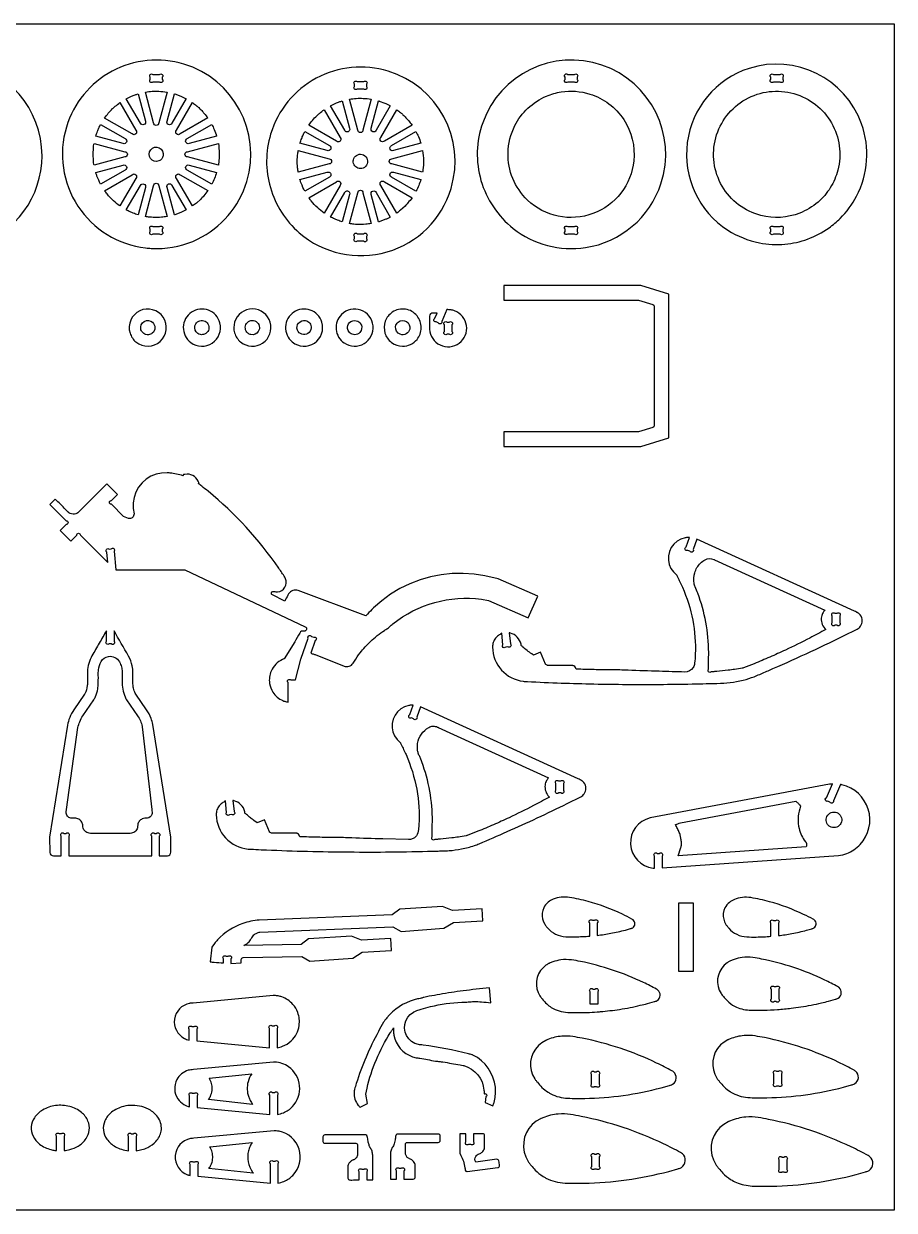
# Model space of a CAD drawing. Extents: x -397 to 474, y -267 to 204.
# Drawn here: x 127.3 to 473.6, y -267.5 to 204.2 of the extents above; entities that cross this region are included whole.
import ezdxf

# ---------------------------------------------------------------- set-up
doc = ezdxf.new("R2010")
doc.units = 0
doc.header["$MEASUREMENT"] = 0
doc.layers.get('0').update_dxf_attribs({"linetype": 'CONTINUOUS'})
doc.layers.add('SECTIONCUTEDGES', color=18, linetype='CONTINUOUS')

msp = doc.modelspace()

# ---------------------------------------------------------------- linework, layer by layer
msp.add_lwpolyline([(473.55, -267.46), (-396.54, -267.46), (-396.54, 204.18), (473.55, 204.18)], close=True)
at = {"layer": 'SECTIONCUTEDGES'}
for points in [[(66.66, 129.82, 0.325322), (108.58, 116.07, 0.325497), (134.54, 151.72, 0.371858), (102.54, 188.79, 0.371962), (61.19, 162.56, 0.115164), (60.1, 145.54, 0.115322)], [(180.28, 114.81, 0.112364), (196.4, 118.51, 0.210055), (216, 141.43, 0.414116), (190.95, 188.15, 0.414311), (144.24, 163.12, 0.221929), (148.79, 131.71, 0.222236), (175.76, 115.06, 0.015157), (177.95, 114.87, 0.014233)], [(321.99, 122.81, 0.206957), (350.74, 115.21, 0.283205), (380.75, 140.58, 0.410681), (357.26, 187.74, 0.410721), (309.83, 164.82, 0.157062), (309.15, 141.87, 0.156826)], [(178.65, 184), (181.31, 184, -1), (182.37, 182.94), (182.37, 182.06, -1), (181.31, 181), (178.65, 181, -1), (177.59, 182.06), (177.59, 182.94, -1)], [(236.85, 121.11, 0.254136), (271.79, 113.46, 0.254134), (297.23, 138.62, 0.414116), (272.18, 185.34, 0.414311), (225.48, 160.3, 0.14489), (225.36, 139.03, 0.144775)], [(343.68, 184), (346.33, 184, -1), (347.4, 182.94), (347.4, 182.06, -1), (346.33, 181), (343.68, 181, -1), (342.61, 182.06), (342.61, 182.94, -1)], [(407.36, 122.12, 0.096009), (419.88, 117.1, 0.068853), (430.07, 116.56, 0.067711), (439.06, 118.57, 0.064759), (447.59, 123.06, 0.042288), (452.04, 126.8, 0.076087), (458.54, 135.6, 0.210202), (460.54, 164.37, 0.404304), (415.79, 186.41, 0.290152), (391.23, 156.95, 0.289788)], [(425.47, 184), (428.13, 184, -1), (429.19, 182.94), (429.19, 182.06, -1), (428.13, 181), (425.47, 181, -1), (424.41, 182.06), (424.41, 182.94, -1)], [(259.88, 181.19), (262.54, 181.19, -1), (263.6, 180.13), (263.6, 179.25, -1), (262.54, 178.19), (259.88, 178.19, -1), (258.82, 179.25), (258.82, 180.13, -1)], [(172.73, 176.3), (175.64, 165.43, -1), (173.7, 164.63), (168.07, 174.37, -0.012176), (170.18, 175.37, -0.019565), (171.53, 175.91, -0.009363), (172.13, 176.11, 0.003121)], [(184.26, 177), (180.98, 164.74, -1), (178.93, 164.74), (175.65, 176.99, -0.057699), (181.03, 177.33, -0.024823)], [(191.85, 174.39), (186.22, 164.63, -1), (184.27, 165.43), (187.19, 176.32, 0.006199), (187.3, 176.29, -0.0186), (187.42, 176.26), (189.74, 175.41, -0.018388), (190.8, 174.91, 0.006129)], [(265.5, 174.18), (262.21, 161.93, -1), (260.17, 161.93), (256.88, 174.18, -0.057699), (262.26, 174.52, -0.024823)], [(327.67, 134.1, -0.211285), (319.91, 152.82, -0.111358), (322.63, 163.69, -0.08886), (327.78, 170.55, -0.085912), (335.21, 175.39, -0.063127), (341.07, 177.08, -0.114379), (352.45, 176.24, -0.173245), (365.92, 166.11, -0.172762), (369.95, 149.7, -0.286521), (353.69, 128.71, -0.286207)], [(443.21, 133.29, -0.083314), (435.93, 128.91, -0.158081), (420.51, 127.96, -0.418063), (402.54, 158.82, -0.417665), (433.65, 176.41, -0.195857), (448.55, 164.77, -0.195502), (451.09, 145.99, -0.076037), (448.1, 138.99, -0.077055)], [(165.52, 172.8), (171.86, 161.81, -1), (170.41, 160.36), (159.43, 166.7, -0.014778), (160.9, 168.58, -0.028539), (162.62, 170.42, -0.018438), (163.69, 171.37, -0.011345)], [(200.49, 166.71), (189.5, 160.36, -1), (188.05, 161.81), (194.4, 172.8, 0.006303), (195.18, 172.23, -0.01891), (195.95, 171.65, -0.017187), (196.87, 170.83, -0.012321), (198.08, 169.63, -0.018926), (199.08, 168.5, -0.012469)], [(246.75, 169.98), (253.09, 159, -1), (251.64, 157.55), (240.66, 163.89, -0.014778), (242.14, 165.77, -0.028539), (243.86, 167.61, -0.018438), (244.92, 168.55, -0.011345)], [(253.96, 173.49), (256.87, 162.62, -1), (254.93, 161.81), (249.31, 171.56, -0.012176), (251.41, 172.56, -0.019565), (252.76, 173.1, -0.009363), (253.36, 173.3, 0.003121)], [(273.09, 171.58), (267.45, 161.81, -1), (265.51, 162.62), (268.42, 173.51, 0.006199), (268.53, 173.48, -0.0186), (268.65, 173.45), (270.97, 172.6, -0.018388), (272.04, 172.1, 0.006129)], [(281.72, 163.89), (270.74, 157.55, -1), (269.29, 159), (275.63, 169.98, 0.006303), (276.41, 169.42, -0.01891), (277.18, 168.83, -0.017187), (278.1, 168.02, -0.012321), (279.32, 166.82, -0.018926), (280.32, 165.69, -0.012469)], [(157.85, 164.15), (167.6, 158.52, -1), (166.79, 156.58), (155.92, 159.49, -0.012918), (156.59, 161.43, -0.018758), (157.14, 162.73, -0.010898), (157.49, 163.44, 0.003632)], [(204, 159.49), (193.12, 156.58, -1), (192.32, 158.52), (202.06, 164.15, -0.026072), (203.03, 162.13, -0.02074)], [(239.08, 161.34), (248.83, 155.71, -1), (248.02, 153.77), (237.16, 156.68, -0.012918), (237.83, 158.61, -0.018758), (238.37, 159.91, -0.010898), (238.72, 160.63, 0.003632)], [(285.23, 156.68), (274.36, 153.77, -1), (273.55, 155.71), (283.3, 161.34, -0.026072), (284.26, 159.32, -0.020703)], [(155.23, 156.57), (167.48, 153.29, -1), (167.48, 151.24), (155.23, 147.96, 0.006429), (155.08, 148.84, -0.01929), (154.96, 149.73), (154.83, 152.27), (154.96, 154.8, -0.018896), (155.08, 155.69, 0.006298)], [(204.69, 147.96), (192.43, 151.24, -1), (192.43, 153.29), (204.68, 156.57, -0.035509), (205.04, 152.62, -0.037792), (204.83, 148.9, -0.007975), (204.76, 148.43, 0.002658)], [(181.05, 149.63, -0.781821), (177.76, 154.08, -0.781093), (182.75, 151.69, -0.122906), (182.16, 150.45, -0.122447)], [(236.46, 153.76), (248.72, 150.48, -1), (248.72, 148.43), (236.46, 145.14, 0.006429), (236.32, 146.03, -0.01929), (236.19, 146.92), (236.06, 149.45), (236.19, 151.99, -0.018896), (236.31, 152.88, 0.006298)], [(262.26, 146.81, -0.385134), (258.67, 148.1, -0.384041), (259.59, 151.82, -0.445044), (263.7, 150.8, -0.443903)], [(285.92, 145.15), (273.66, 148.43, -1), (273.66, 150.48), (285.92, 153.76, -0.035509), (286.27, 149.81, -0.037792), (286.07, 146.09, -0.007975), (286, 145.62, 0.002658)], [(155.9, 145.03), (166.79, 147.95, -1), (167.6, 146.01), (157.85, 140.38, -0.020623), (156.41, 143.57, -0.019978), (155.96, 144.81, -0.019766), (155.93, 144.92, 0.006588)], [(202.07, 140.38), (192.32, 146.01, -1), (193.12, 147.95), (203.99, 145.04, -0.023422), (203.15, 142.7, -0.022807)], [(159.43, 137.82), (170.41, 144.17, -1), (171.86, 142.72), (165.52, 131.74, -0.024397), (162.97, 133.81, -0.042082), (160.4, 136.53, -0.010889), (159.91, 137.17, 0.00363)], [(194.4, 131.73), (188.05, 142.72, -1), (189.5, 144.17), (200.49, 137.83, -0.014529), (198.86, 135.75, -0.022653), (197.72, 134.5), (195.95, 132.89, -0.018394), (195.18, 132.3, 0.006131)], [(237.14, 142.22), (248.02, 145.14, -1), (248.83, 143.19), (239.08, 137.57, -0.020623), (237.64, 140.75, -0.019978), (237.19, 141.99, -0.019766), (237.16, 142.11, 0.006588)], [(240.66, 135.01), (251.65, 141.36, -1), (253.09, 139.91), (246.75, 128.92, -0.024397), (244.2, 130.99, -0.042082), (241.63, 133.72, -0.010889), (241.14, 134.36, 0.00363)], [(275.63, 128.92), (269.29, 139.91, -1), (270.74, 141.36), (281.72, 135.01, -0.014529), (280.09, 132.94, -0.022653), (278.96, 131.69), (277.18, 130.07, -0.018394), (276.41, 129.49, 0.006131)], [(283.3, 137.57), (273.55, 143.19, -1), (274.36, 145.14), (285.23, 142.23, -0.023422), (284.38, 139.88, -0.022807)], [(168.07, 130.16), (173.7, 139.9, -1), (175.64, 139.1), (172.73, 128.23, -0.012234), (170.86, 128.88, -0.017991), (169.61, 129.4, -0.010478), (168.84, 129.77, 0.003492)], [(175.65, 127.54), (178.93, 139.79, -1), (180.98, 139.79), (184.27, 127.54, -0.013089), (182.07, 127.27, -0.036535), (178.71, 127.19, -0.015577), (177.35, 127.3, -0.012352)], [(187.19, 128.21), (184.27, 139.1, -1), (186.22, 139.9), (191.85, 130.14, 0.006248), (190.8, 129.62, -0.018746), (189.74, 129.12), (187.42, 128.27, -0.018599), (187.3, 128.24, 0.006199)], [(249.3, 127.34), (254.93, 137.09, -1), (256.88, 136.29), (253.96, 125.42, -0.012234), (252.09, 126.07, -0.017991), (250.84, 126.59, -0.010478), (250.07, 126.96, 0.003492)], [(256.88, 124.72), (260.17, 136.98, -1), (262.21, 136.98), (265.5, 124.73, -0.013089), (263.3, 124.46, -0.036535), (259.94, 124.38, -0.015577), (258.58, 124.49, -0.012352)], [(268.42, 125.4), (265.51, 136.29, -1), (267.45, 137.09), (273.09, 127.33, 0.006248), (272.04, 126.81, -0.018746), (270.97, 126.31), (268.65, 125.46, -0.018599), (268.54, 125.43, 0.006199)], [(182.37, 122.47), (182.37, 121.59, -1), (181.31, 120.53), (178.65, 120.53, -1), (177.59, 121.59), (177.59, 122.47, -1), (178.65, 123.53), (181.31, 123.53, -1)], [(343.68, 123.53), (346.33, 123.53, -1), (347.4, 122.47), (347.4, 121.59, -1), (346.33, 120.53), (343.68, 120.53, -1), (342.61, 121.59), (342.61, 122.47, -1)], [(425.47, 123.53), (428.13, 123.53, -1), (429.19, 122.47), (429.19, 121.59, -1), (428.13, 120.53), (425.47, 120.53, -1), (424.41, 121.59), (424.41, 122.47, -1)], [(259.88, 120.72), (262.54, 120.72, -1), (263.6, 119.66), (263.6, 118.78, -1), (262.54, 117.72), (259.88, 117.72, -1), (258.82, 118.78), (258.82, 119.66, -1)], [(318.24, 36.15), (372.7, 36.15), (383.84, 39.52), (383.84, 96.73), (372.7, 100.11), (318.24, 100.11), (318.24, 94.3), (371.84, 94.3), (377.49, 92.6, -0.331314), (378.02, 91.88), (378.02, 44.37, -0.331314), (377.49, 43.65), (371.84, 41.96), (318.24, 41.96)], [(171.9, 77.69, 0.865068), (182.73, 87.51, 0.86425), (169.55, 81.2, 0.072818), (170.47, 79.28, 0.072347)], [(193.71, 77.47, 0.318391), (202.24, 77.26, 0.317954), (205.28, 85.24, 0.517503), (194.02, 89.53, 0.517001)], [(213.52, 77.69, 0.74091), (225.3, 85.51, 0.740811), (211.16, 85.59, 0.14889), (211.14, 81.28, 0.148825)], [(234.09, 77.69, 0.331799), (242.9, 77.26, 0.331521), (245.84, 85.59, 0.502041), (234.67, 89.52, 0.501728)], [(254.75, 77.27, 0.63423), (266.23, 84.1, 0.633992), (253.65, 88.61, 0.223996), (251.53, 82.68, 0.223818)], [(273.59, 77.47, 0.166963), (277.97, 76.01, 0.218695), (283.71, 78.69, 0.177291), (285.39, 83.3, 0.171132), (283.71, 88.09, 0.189397), (279.15, 90.69, 0.183559), (273.88, 89.51, 0.164151), (271.07, 85.92, 0.158029), (270.96, 81.2, 0.081931), (271.92, 79.21, 0.075339)], [(295.58, 90.52), (293.55, 85.88, -1), (292.16, 85.33), (291.35, 85.68, -1), (290.8, 87.08), (291.67, 89.07), (289.5, 89.07, 0.146455), (289.1, 88.86, 0.196282), (288.7, 87.96), (288.71, 82.77, 0.597776), (300.47, 77.21, 0.597766), (298.63, 90.09, 0.052723), (297.25, 90.43, 0.044487)], [(175.75, 80.68, -0.127868), (174.46, 81.53, -0.137935), (173.82, 82.81, -0.320239), (175.22, 85.85, -0.324958), (178.51, 85.49, -0.217691), (179.44, 83.31, -0.220677), (178.4, 81.2, -0.140127), (176.9, 80.56, -0.112138)], [(197.41, 80.64, -0.15519), (195.89, 81.68, -0.312546), (195.7, 84.86, -0.392669), (199.39, 85.91, -0.389755), (200.74, 82.29, -0.204093), (199.23, 80.79, -0.136251), (197.55, 80.61, -0.015884), (197.48, 80.62, -0.015468)], [(216.41, 81.2, -0.389326), (215.92, 85.04, -0.393682), (219.68, 85.82, -0.425563), (220.57, 81.85, -0.30245), (217.64, 80.61, -0.064927), (216.99, 80.82, -0.063676)], [(236.12, 82.41, -0.275396), (236.61, 85.21, -0.267762), (239.36, 86.17, -0.183622), (241.01, 85.16, -0.175376), (241.62, 83.24, -0.249087), (240.31, 81, -0.472136)], [(257.9, 80.72, -0.160814), (256.52, 81.81, -0.156528), (256.04, 83.54, -0.261047), (257.44, 85.84, -0.251161), (260.22, 85.89, -0.13635), (261.27, 84.93, -0.240204), (261.49, 82.29, -0.195756), (260.03, 80.79, -0.192418)], [(277.03, 80.72, -0.355945), (275.19, 83.81, -0.188687), (276.2, 85.58, -0.315158), (279.48, 85.8, -0.316961), (280.79, 82.81, -0.219082), (279.4, 80.91, -0.217765)], [(295.65, 85.55), (296.53, 85.55, -1), (297.59, 84.48), (297.59, 81.83, -1), (296.53, 80.76), (295.65, 80.76, -1), (294.59, 81.83), (294.59, 84.48, -1)], [(137.7, 13.1), (144.16, 6.63, -1), (144.15, 5.13), (141.74, 2.73), (145.94, -1.48), (148.34, 0.92, -1), (149.84, 0.92), (160.72, -9.98), (160.3, -5.81, -1), (161.25, -4.64), (162.02, -4.57, -1), (163.18, -5.51), (163.94, -12.9), (191.36, -12.9), (239.21, -35.5, -0.168887), (239.68, -35.99, -0.362921), (239.37, -37.09, -0.089504), (239.09, -37.21, -0.079719), (238.75, -37.24, 0.015746), (238.31, -37.22, 0.104795), (237.81, -37.32, 0.167951), (237.06, -38.01, -0.009744), (235.04, -41.53), (230.9, -48.22, -0.104608), (230.77, -48.29, 0.035992), (230.22, -48.49, 0.188726), (225.68, -53.15, 0.136053), (225.05, -58.04, 0.111308), (226.38, -61.53, 0.142971), (230.36, -64.9, 0.032757), (231.07, -65.16, 0.017693), (232.41, -65.5), (232.41, -57.72, -1), (233.47, -56.66), (235.41, -56.66), (237.44, -48.42), (240.41, -40.03, -1), (241.77, -39.38), (242.6, -39.67, -1), (243.24, -41.03), (241.46, -46.04, -0.0051), (242.67, -46.42, -0.011435), (243.2, -46.61), (254.67, -51.13, 0.161502), (256.71, -51.19, 0.169689), (258.29, -50.05, 0.018768), (258.84, -49.21, -0.030198), (261.09, -45.88, -0.042786), (265.21, -41.37, -0.036783), (270.78, -36.96, -0.013895), (271.36, -36.59, 0.025116), (271.94, -36.2, 0.025774), (272.72, -35.55, -0.018155), (274.15, -34.33, -0.204103), (309.35, -24.6), (312.19, -25.07), (327.97, -31.97), (331.72, -23.39), (315.94, -16.49), (310.68, -15.26), (306.38, -14.59), (302.04, -14.3), (297.68, -14.39), (293.36, -14.85), (289.08, -15.69), (284.9, -16.89), (280.84, -18.46), (276.93, -20.37), (273.19, -22.61), (269.67, -25.17), (266.38, -28.02, 0.013028), (265.77, -28.63, -0.002171), (263.35, -31.15), (236.41, -21.17, 0.161142), (234.25, -21.17, 0.167596), (232.6, -22.43, 0.03262), (232.28, -22.99, -0.002417), (231.11, -25.34), (225.98, -22.76, -0.162704), (225.78, -22.43, -0.252017), (225.99, -21.68, -0.283369), (226.77, -21.47, 0.098494), (228.26, -21.63, 0.501374), (231.44, -16.44, 0.048434), (231.13, -15.84, 0.007698), (228.75, -12.29, 0.069513), (200.6, 18.33, 0.005338), (198.06, 20.36, 0.010401), (196.73, 21.37, -0.035073), (196.85, 21.6, 0.136057), (196.89, 21.73, 0.100505), (196.88, 21.82, 0.016455), (196.67, 22.32, 0.341491), (191.4, 25.05, 0.016455), (190.86, 24.94, 0.112005), (190.78, 24.9, 0.134653), (190.73, 24.82, -0.022312), (190.59, 24.49, 0.028235), (188.04, 25.18, 0.028606), (185.47, 25.57, 0.006314), (184.66, 25.64, 0.013802), (184.29, 25.66), (182.08, 25.57), (179.92, 25.1), (177.87, 24.28), (175.98, 23.12), (174.32, 21.66), (172.94, 19.94), (171.86, 18.01), (171.13, 15.92), (170.76, 13.74), (170.76, 11.53), (171.14, 9.35, -0.120312), (170.97, 8.52, -0.115005), (170.42, 7.82, -0.125142), (169.7, 7.5, -0.119875), (168.88, 7.56), (166.97, 8.3), (162.12, 13.18, -1), (162.13, 14.68), (164.55, 17.1), (160.35, 21.3), (149.1, 10.07, -0.145804), (147.49, 9.27, -0.210214), (145.25, 9.82, -0.016381), (145.15, 9.9, -0.008191), (144.96, 10.07, -0.009829), (143.92, 11.09, 0.001638), (139.82, 15.22)], [(395.01, -0.7), (393.56, -4.81, -1), (392.2, -5.45), (391.37, -5.16, -1), (390.73, -3.8), (392.07, -0.02, -0.009124), (390.95, -0.1, 0.035207), (390.35, -0.18), (388.7, -0.69), (387.2, -1.53), (385.9, -2.66), (384.86, -4.04), (384.13, -5.61), (383.74, -7.29), (383.7, -9.01), (384.03, -10.71), (384.7, -12.3), (385.68, -13.71), (386.94, -14.9, -0.066761), (387.08, -15.17, 0.023228), (387.3, -15.69, 0.00512), (388.3, -17.7, -0.014428), (389.26, -19.72, -0.05613), (393.37, -32.92, -0.057387), (394.38, -46.41, -0.014084), (394.14, -50.03, -0.122169), (393.52, -51.78, -0.258679), (390.23, -53.51, -0.000991), (380.07, -53.24, -0.003047), (367.67, -52.82, 0.006155), (361, -52.63, 0.003714), (357.58, -52.61, -0.004918), (354.17, -52.57, -0.002398), (350.6, -52.48, 0.000799), (347.04, -52.38, 0.028598), (346.75, -51.71, 0.161536), (346.13, -51.11, 0.057098), (345.84, -51, 0.047308), (345.47, -50.96), (335.91, -50.95, -0.081624), (335.44, -50.81, -0.074835), (335, -50.52, -0.020482), (334.91, -50.44, -0.045194), (334.88, -50.39), (332.88, -45.58), (330.01, -46.77), (329.37, -46.34, -0.015251), (327.51, -44.97, -0.015251), (325.73, -43.48, 0.009145), (325.26, -43.08, -0.096768), (325.16, -42.96, -0.120073), (325.12, -42.79, 0.047499), (325.08, -42.45, 0.141524), (323.59, -39.64, 0.141524), (320.83, -38.05, 0.016567), (320.61, -38, -0.005522), (320.39, -37.96), (320.83, -42.35, -1), (319.88, -43.52), (319.01, -43.6, -1), (317.85, -42.66), (317.39, -38.11, 0.004185), (316.07, -39.01, 0.073254), (314.96, -40.05, 0.086359), (314.04, -41.73, 0.085895), (313.74, -43.63, 0.181323), (317.31, -52.73, 0.182665), (325.94, -57.19, 0.017132), (327.6, -57.32, 0.002988), (341.1, -57.88, 0.006952), (367.11, -58.43, 0.006952), (393.12, -58.26, 0.001959), (404.41, -57.98, 0.061284), (414.64, -56.43, 0.032703), (418.87, -54.94, 0.000916), (423.41, -52.99, 0.00617), (438.45, -46.27, 0.006143), (453.39, -39.15), (458.83, -36.45, 0.107121), (460.14, -35.28, 0.158648), (460.83, -33.17, 0.179758), (459.95, -30.82, 0.084569), (458.83, -29.89, 0.011402), (458.47, -29.7, 0.006019), (457.77, -29.35)], [(401.01, -53.47), (400.74, -53.47, -1), (399.68, -52.41), (399.68, -51.79, -0.005457), (399.68, -48.73, -0.005557), (399.71, -47.27, 0.010785), (399.74, -45.8, 0.044291), (398.58, -33.68, 0.045327), (395.36, -22.21, 0.011839), (394.33, -19.7, -0.056794), (393.9, -18.3, -0.12358), (394.16, -14.03, -0.12042), (396.44, -10.28, -0.074062), (398.34, -8.88, -0.231079), (401.76, -8.76, -0.017826), (401.91, -8.83, 0.011527), (402.05, -8.9), (445.91, -28.91, 0.033575), (445.24, -29.85, 0.089461), (444.59, -31.53, 0.115413), (444.69, -34.01, 0.115536), (445.88, -36.18, 0.020408), (446.09, -36.39, -0.006802), (446.3, -36.6, -0.003887), (439.93, -40, -0.01123), (430.22, -44.8, -0.006478), (424.05, -47.58, -0.006479), (417.81, -50.21), (413.62, -51.87, -0.027258), (413.11, -51.98, -0.004531), (410.06, -52.47, -0.00906), (407.42, -52.82, -0.005336), (402.91, -53.28, -0.019134), (402.44, -53.31, -0.021054)], [(448.88, -33.89), (448.88, -31.23, -1), (449.94, -30.17), (450.82, -30.17, -1), (451.88, -31.23), (451.88, -33.89, -1), (450.82, -34.95), (449.94, -34.95, -1)], [(142.18, -126.62), (142.18, -118.72, -1), (143.24, -117.66), (144.12, -117.66, -1), (145.18, -118.72), (145.18, -126.62), (178.18, -126.62), (178.18, -118.72, -1), (179.24, -117.66), (180.12, -117.66, -1), (181.18, -118.72), (181.18, -126.62), (184.43, -126.62, 0.185813), (185.35, -126.15, 0.172664), (185.78, -125.13), (185.78, -119.12), (178.62, -74.38, 0.048631), (177.93, -71.98, 0.053476), (176.09, -68.48), (171.84, -62.28, -0.042369), (171.44, -61.49, -0.05136), (170.86, -59.48, -0.022282), (170.75, -58.71, -0.018567), (170.71, -57.79, -0.006146), (170.7, -53.7, 0.052443), (170.45, -51.1, 0.080341), (168.96, -47.15, 0.0006), (163.18, -37.1), (163.18, -41.27, -1), (162.12, -42.34), (161.24, -42.34, -1), (160.18, -41.27), (160.18, -37.09, -0.001265), (157.29, -42.06, 0.003794), (154.42, -47.05, 0.058244), (153.11, -50.17, 0.063092), (152.63, -53.26, 0.016618), (152.64, -56.94, -0.039019), (152.56, -58.92, -0.08946), (151.57, -62.14, -0.007435), (151.53, -62.22, -0.011972), (151.5, -62.28), (147.24, -68.48, 0.048899), (145.56, -71.59, 0.053441), (144.63, -74.7), (137.58, -119.14), (137.59, -125.28, 0.185957), (138.06, -126.2, 0.172664), (139.08, -126.62, 0.016956), (140.16, -126.64, -0.004396)], [(144.62, -110.76, -0.187835), (144.14, -109.21, -0.028282), (144.21, -108.67, 0.010555), (144.3, -108.12), (148.85, -75.56, -0.055767), (149.52, -73.28, -0.048899), (150.81, -70.89), (155.16, -64.54, 0.039283), (155.82, -63.26, 0.054551), (156.71, -60.24, 0.021912), (156.86, -59.14, 0.018988), (156.93, -57.85, 0.00723), (156.93, -53.72, -0.03342), (156.99, -52.69, -0.101204), (158.12, -49.3, -0.223836), (160.98, -47.31, -0.159962), (163.5, -47.69, -0.155534), (165.36, -49.52, -0.055982), (166.11, -51.44, -0.058348), (166.4, -53.39, -0.012826), (166.41, -55.62, 0.009225), (166.4, -57.85, 0.056267), (166.82, -61.14, 0.058965), (167.93, -64.11, 0.007426), (168.07, -64.38, 0.011972), (168.17, -64.54), (172.51, -70.88, -0.04427), (173.67, -72.98, -0.04711), (174.38, -75.11, -0.004249), (174.4, -75.2, -0.011983), (174.41, -75.24), (178.18, -108.12, -0.002653), (178.32, -109.21, -0.124044), (178.19, -110.19, -0.265958), (176.46, -111.58, -0.032026), (175.42, -111.67, 0.095423), (174.4, -111.9, 0.129798), (173.2, -112.85, 0.129739), (172.62, -114.26, 0.026744), (172.58, -114.85, -0.059933), (172.49, -115.42, -0.165101), (171.45, -116.98, -0.156708), (169.6, -117.64), (153.76, -117.64, -0.145829), (152.02, -117.06, -0.209993), (150.79, -115.04, -0.017729), (150.72, -114.28, 0.079747), (150.55, -113.54, 0.142824), (149.52, -112.22, 0.142126), (147.94, -111.65, 0.022063), (146.98, -111.64, -0.046173), (146.02, -111.58, -0.187835)], [(285.1, -67.33), (283.65, -71.43, -1), (282.29, -72.08), (281.47, -71.79, -1), (280.82, -70.43), (282.16, -66.65, -0.009124), (281.04, -66.73, 0.035207), (280.44, -66.81), (278.79, -67.32), (277.29, -68.16), (275.99, -69.29), (274.95, -70.67), (274.22, -72.24), (273.83, -73.92), (273.8, -75.64), (274.12, -77.34), (274.79, -78.93), (275.77, -80.34), (277.03, -81.53, -0.066761), (277.17, -81.8, 0.023228), (277.4, -82.32, 0.00512), (278.39, -84.33, -0.014428), (279.35, -86.35, -0.058639), (283.57, -100.14, -0.059897), (284.42, -114.23, -0.014451), (284.19, -116.82, -0.181237), (282.99, -119.14, -0.094922), (281.82, -119.85, -0.087412), (280.36, -120.12), (270.16, -119.87, -0.003047), (257.77, -119.45, 0.006155), (251.09, -119.26, 0.003714), (247.67, -119.24, -0.004918), (244.26, -119.2, -0.002398), (240.7, -119.11, 0.000799), (237.14, -119.01, 0.028598), (236.84, -118.34, 0.161536), (236.22, -117.74, 0.057098), (235.93, -117.63, 0.047308), (235.57, -117.58), (226.01, -117.58, -0.088454), (225.55, -117.46, -0.074835), (225.09, -117.15, -0.020482), (225.01, -117.07, -0.045194), (224.97, -117.02), (222.98, -112.21), (220.1, -113.4), (218.83, -112.53, -0.015251), (217.44, -111.48, -0.012477), (215.82, -110.11, 0.009145), (215.36, -109.71, -0.096768), (215.26, -109.59, -0.120073), (215.21, -109.42, 0.047499), (215.17, -109.08, 0.141524), (213.68, -106.26, 0.141524), (210.92, -104.68, 0.016567), (210.7, -104.63, -0.005522), (210.48, -104.59), (210.92, -108.98, -1), (209.98, -110.15), (209.1, -110.23, -1), (207.94, -109.29), (207.48, -104.74, 0.004185), (206.17, -105.64, 0.073254), (205.05, -106.68, 0.086359), (204.13, -108.36, 0.085895), (203.83, -110.26, 0.185891), (207.54, -119.48, 0.184789), (216.52, -123.87, 0.011293), (217.56, -123.94, -0.000025), (221.74, -124.13, 0.008699), (254.52, -125.02, 0.008533), (287.94, -124.78, 0.002513), (290.31, -124.71, -0.003747), (292.67, -124.65, 0.001648), (295.13, -124.59, 0.012595), (296.43, -124.52, 0.03009), (301.42, -123.84, 0.028719), (306.53, -122.51, 0.022705), (308.43, -121.8, 0.003791), (319.55, -116.97, 0.004936), (331.54, -111.51, 0.004909), (343.48, -105.78), (348.92, -103.08, 0.107121), (350.23, -101.91, 0.158648), (350.92, -99.8, 0.179758), (350.05, -97.45, 0.084569), (348.92, -96.52, 0.011402), (348.56, -96.33, 0.006019), (347.86, -95.97)], [(291.1, -120.1), (290.83, -120.1, -1), (289.77, -119.04), (289.77, -118.42, -0.005457), (289.77, -115.36, -0.002886), (289.81, -113.35, 0.011204), (289.82, -111.34, 0.045332), (288.5, -99.36, 0.045335), (285.05, -87.82, 0.013972), (284.48, -86.5, -0.030249), (284.2, -85.78, -0.04675), (283.91, -84.53, -0.071998), (283.95, -81.89, -0.113056), (285.43, -78.21, -0.112492), (288.38, -75.53, -0.11859), (290.08, -75.05, -0.115868), (291.85, -75.39, -0.017826), (292, -75.46, 0.011527), (292.14, -75.53), (336, -95.54, 0.03732), (335.27, -96.59, 0.102803), (334.64, -98.45, 0.112003), (334.89, -100.92, 0.112091), (336.18, -103.03, 0.01533), (336.28, -103.13, -0.00511), (336.39, -103.23, -0.003887), (330.02, -106.63, -0.01123), (320.31, -111.43, -0.006478), (314.15, -114.21, -0.006479), (307.91, -116.84), (303.71, -118.5, -0.027258), (303.21, -118.61, -0.004531), (300.16, -119.1, -0.00906), (297.51, -119.45, -0.005336), (293, -119.91, -0.019134), (292.53, -119.94, -0.021054)], [(338.97, -100.52), (338.97, -97.86, -1), (340.03, -96.8), (340.91, -96.8, -1), (341.97, -97.86), (341.97, -100.52, -1), (340.91, -101.58), (340.03, -101.58, -1)], [(378.17, -131.52), (378.17, -126.67, -1), (379.23, -125.61), (380.11, -125.61, -1), (381.17, -126.67), (381.17, -131.35), (451.37, -126.46, 0.064499), (454.64, -125.66, 0.11269), (459.97, -122.06, 0.26871), (463.21, -108.09, 0.268886), (452.71, -98.34, 0.009244), (452.43, -98.28, -0.003081), (452.15, -98.23), (449.33, -104.68, -1), (447.93, -105.23), (447.12, -104.88, -1), (446.58, -103.48), (448.98, -98, 0.007419), (448.13, -98.06, 0.015637), (447.72, -98.11), (376.48, -111.5, 0.364198), (368.64, -121.97, 0.365133), (377.59, -131.47, 0.008463), (377.88, -131.5, -0.002821)], [(387.56, -126.63), (388.71, -123.3, 0.033242), (388.81, -122.77, 0.018338), (388.88, -121.82, 0.037378), (388.86, -121.03, 0.017912), (388.62, -119.41, 0.022888), (388.34, -118.15, 0.034926), (388.05, -117.35, 0.01324), (387.29, -115.72, -0.004413), (386.51, -114.11, 0.006445), (387.49, -113.8, -0.019338), (388.48, -113.52), (434.36, -104.89), (434.9, -105.33, -0.018379), (435.41, -105.82, -0.018378), (435.88, -106.33), (436.31, -106.88), (435.93, -107.93, 0.139305), (435.68, -115.72, 0.102133), (438.2, -120.96, 0.033661), (438.49, -121.3, -0.097619), (438.62, -121.5, -0.082482), (438.67, -121.68, -0.025939), (438.67, -122.28, -0.02594), (438.65, -122.54, -0.012951), (438.56, -123.06)], [(447.43, -114.54, -0.908595), (451.2, -109.65, -0.9083), (448.43, -115.17, -0.048053), (447.9, -114.9, -0.047891)], [(352.41, -158.48), (352.41, -153.26, -1), (353.47, -152.2), (354.35, -152.2, -1), (355.41, -153.26), (355.41, -158.18, 0.01908), (360.78, -157.37, 0.017443), (366.58, -156.06), (368.68, -155.48, -0.038389), (369.09, -155.34, 0.080703), (369.49, -155.17, 0.501374), (369.7, -152.03, 0.054447), (369.2, -151.69, 0.011126), (365.43, -149.79, 0.045142), (351.82, -144.72, 0.025718), (344.41, -143.11, 0.068137), (341.05, -143.02, 0.069566), (337.86, -143.83, 0.072806), (335.89, -144.99, 0.110709), (334.11, -147.22), (333.7, -148.29), (333.48, -149.41), (333.45, -150.55), (333.61, -151.68), (333.97, -152.76), (334.5, -153.77, 0.021357), (334.82, -154.23, 0.014133), (335.66, -155.26, 0.103358), (338.84, -157.7, 0.100305), (342.84, -158.71, 0.015529), (346.58, -158.77, 0.017374)], [(424.49, -158.56), (424.49, -153.35, -1), (425.55, -152.29), (426.43, -152.29, -1), (427.49, -153.35), (427.49, -158.27, 0.01908), (432.86, -157.46, 0.017443), (438.65, -156.15), (440.75, -155.57, -0.038389), (441.16, -155.43, 0.080703), (441.56, -155.25, 0.501374), (441.77, -152.12, 0.054447), (441.27, -151.78, 0.011126), (437.5, -149.87, 0.045142), (423.89, -144.81, 0.025718), (416.48, -143.2, 0.068137), (413.13, -143.11, 0.069566), (409.94, -143.91, 0.072806), (407.96, -145.08, 0.110709), (406.19, -147.31), (405.78, -148.37), (405.55, -149.49), (405.52, -150.63), (405.69, -151.76), (406.04, -152.85), (406.57, -153.86, 0.021357), (406.89, -154.32, 0.014133), (407.73, -155.35, 0.103358), (410.92, -157.78, 0.100305), (414.92, -158.79, 0.015529), (418.66, -158.85, 0.017374)], [(201.49, -168.73, 0.003806), (203.06, -168.87, 0.001632), (206.7, -169.16), (206.7, -167.56, -1), (207.76, -166.5), (208.64, -166.5, -1), (209.7, -167.56), (209.7, -169.36), (213.82, -169.11), (213.82, -167.79, -0.408796), (214.56, -167.04), (237.87, -166.61), (241.1, -168.48), (258.13, -167.2), (261.91, -164.91), (273.57, -164.22), (273.28, -159.42), (261.57, -160.12), (257.61, -158.52), (240.57, -159.59), (237.57, -161.81), (214.79, -162.18, 0.083049), (216.51, -161.09, 0.08201), (217.8, -159.48, -0.01187), (218.22, -158.78, -0.066267), (218.83, -158.04, -0.078483), (219.97, -157.28, -0.083534), (221.22, -156.94), (274.15, -154.77), (277.38, -156.63), (294.41, -155.36), (298.19, -153.07), (309.85, -152.38), (309.56, -147.58), (297.85, -148.28), (293.89, -146.68), (276.85, -147.75), (273.85, -149.97), (220.92, -152.14, 0.064783), (214.42, -153.45, 0.125373), (204.38, -159.99, 0.01919), (203.16, -161.42), (202.06, -162.94)], [(337.13, -186.81, 0.065635), (340.21, -188.22, 0.062601), (343.7, -188.83, 0.012318), (347.35, -188.91, 0.017265), (355.32, -188.62, 0.006228), (356.7, -188.5, 0.002281), (360.46, -188.12, 0.012938), (364.3, -187.62, 0.018394), (372.53, -186, 0.00664), (375.35, -185.3), (378.15, -184.53, -0.044724), (378.54, -184.4, 0.087071), (379.23, -184.11, 0.501374), (379.51, -179.93, 0.052991), (378.96, -179.55, 0.012578), (373.81, -176.93, 0.062543), (348.69, -168.57, 0.01309), (345.21, -167.97, 0.069731), (340.96, -167.95, 0.049289), (337.75, -168.71, 0.034019), (336.32, -169.31, 0.017944), (335.35, -169.84, 0.01715), (335, -170.07), (333.83, -171.05), (332.84, -172.2), (332.06, -173.51), (331.52, -174.93), (331.22, -176.43), (331.18, -177.95), (331.4, -179.46), (331.87, -180.9), (332.58, -182.25, 0.030734), (333.03, -182.87, -0.007019), (333.5, -183.46, 0.03989), (335.32, -185.43, 0.046849)], [(410.06, -186.34, 0.113994), (415.88, -187.87, 0.012132), (421.58, -187.91, 0.014603), (427.11, -187.65, 0.007186), (432.53, -187.15, 0.012938), (436.37, -186.65, 0.018394), (444.6, -185.03, 0.00664), (447.42, -184.33), (450.22, -183.56, -0.044724), (450.6, -183.43, 0.087071), (451.29, -183.14, 0.501374), (451.57, -178.96, 0.052991), (451.02, -178.58, 0.012578), (445.88, -175.96, 0.062543), (420.75, -167.6, 0.01309), (417.28, -167, 0.069731), (413.02, -166.98, 0.049289), (409.81, -167.74, 0.034019), (408.39, -168.34, 0.017944), (407.42, -168.87, 0.01715), (407.07, -169.1), (405.9, -170.07), (404.91, -171.23), (404.13, -172.54), (403.58, -173.96), (403.28, -175.45), (403.24, -176.98), (403.46, -178.48), (403.93, -179.93), (404.64, -181.28, 0.030734), (405.09, -181.9, -0.007019), (405.57, -182.49, 0.03239), (407.05, -184.14, 0.073161)], [(261.05, -226.47), (263.96, -225.08), (263.33, -221.29), (263.84, -218.95, -0.083655), (273.07, -196.95, -0.00626), (273.72, -195.95, 0.002087), (274.38, -194.95, 0.006638), (274.37, -196.33, 0.043175), (274.52, -197.89), (274.88, -199.32), (275.43, -200.7), (276.16, -201.98), (277.05, -203.16), (278.08, -204.21), (279.25, -205.12), (280.53, -205.86), (281.89, -206.43), (283.32, -206.81, 0.028044), (284.05, -206.91, -0.017732), (284.78, -207, -0.012811), (287.94, -207.57, 0.01328), (291.1, -208.14, 0.012993), (292.55, -208.32, -0.01195), (294, -208.5, -0.010726), (297.43, -209.09, 0.00932), (300.85, -209.68, -0.00474), (302.05, -209.88, -0.025801), (302.27, -209.93, -0.314046), (310.35, -219.78, -0.022826), (310.37, -220.46, 0.007607), (310.37, -221.14), (310.49, -221.18, -1), (311.13, -222.3), (310.83, -224.68), (313.92, -225.95, -0.00783), (314.16, -225.28, 0.023494), (314.38, -224.61), (314.8, -222.62), (314.96, -220.6), (314.87, -218.57), (314.52, -216.57), (313.93, -214.62), (313.1, -212.77), (312.05, -211.03), (310.78, -209.44), (309.33, -208.02), (307.71, -206.79), (305.95, -205.78, 0.037256), (305.61, -205.66, -0.003315), (304.18, -205.29, 0.034716), (286.17, -201.83, 0.01139), (284.98, -201.71, -0.034028), (284.34, -201.62), (282.88, -201.16), (281.55, -200.38), (280.42, -199.33), (279.55, -198.06), (278.98, -196.63), (278.74, -195.11), (278.84, -193.58), (279.27, -192.1), (280.01, -190.75), (281.03, -189.6), (282.28, -188.7, -0.025958), (282.61, -188.54, -0.012621), (283.69, -188.1, -0.017599), (285.33, -187.54, -0.012694), (289.06, -186.53, -0.049711), (301.52, -184.77, -0.008291), (302.22, -184.76, 0.013835), (302.91, -184.73, 0.008166), (304.1, -184.64, -0.020152), (306.31, -184.52, -0.024348), (309.4, -184.62, -0.020289), (313.08, -185.07), (312.5, -179.1, 0.009618), (302.03, -180.25, 0.010773), (292.74, -181.66, 0.002048), (288.48, -182.41, 0.021874), (286.46, -182.87, 0.013096), (285.93, -183.03, -0.020745), (285.4, -183.18, -0.016173), (284.4, -183.39, 0.028503), (282.55, -183.82, 0.148721), (271.7, -190.95, 0.008202), (271.09, -191.71, 0.016416), (270.81, -192.1, 0.017481), (270.4, -192.75, 0.006923), (268.33, -196.44, 0.047966), (259.54, -217.1, 0.008193), (258.87, -219.31, 0.054151), (258.66, -220.59, 0.093895), (259.02, -223.33, 0.093895), (260.36, -225.76, 0.028093), (260.7, -226.12, -0.009362)], [(425.72, -178.56), (426.6, -178.56, -1), (427.66, -179.63), (427.66, -183.48, -1), (426.6, -184.54), (425.72, -184.54, -1), (424.66, -183.48), (424.66, -179.63, -1)], [(193.13, -199.87), (193.13, -195.54, -1), (194.19, -194.48), (195.07, -194.48, -1), (196.13, -195.54), (196.13, -200.14), (225.02, -202.9), (225.02, -195.21, -1), (226.08, -194.15), (226.96, -194.15, -1), (228.02, -195.21), (228.02, -202.9, 0.047423), (230.26, -202.29, 0.099809), (233.67, -200.15, 0.170073), (236.82, -194.04, 0.122256), (236.27, -188.86, 0.096881), (234.33, -185.63, 0.123217), (229.91, -182.67, 0.038722), (228.53, -182.29, 0.035655), (226.99, -182.11, 0.006019), (226.63, -182.1, 0.014702), (226.48, -182.1), (194.63, -185.09, 0.005876), (193.51, -185.18, 0.023567), (193.23, -185.22, 0.319045), (187.24, -191.46, 0.318903), (191.16, -199.17, 0.035261), (192.03, -199.55, 0.02915)], [(352.59, -185.51), (352.59, -180.6, -1), (353.65, -179.54), (354.53, -179.54, -1), (355.59, -180.6), (355.59, -185.51)], [(409.35, -220.9, 0.113994), (416.19, -222.7, 0.012132), (422.9, -222.75, 0.059829), (453.3, -218.54), (456.59, -217.63, -0.044724), (457.05, -217.48, 0.087071), (457.86, -217.14, 0.501374), (458.19, -212.22, 0.052991), (457.54, -211.78, 0.012578), (451.49, -208.69, 0.062543), (421.93, -198.85, 0.009794), (418.19, -198.18, 0.06036), (413.78, -198.02, 0.075913), (408.25, -199.35, 0.006314), (407.65, -199.6, 0.013802), (407.38, -199.73), (405.83, -200.62), (404.45, -201.77), (403.29, -203.13), (402.37, -204.67), (401.73, -206.34), (401.38, -208.1), (401.33, -209.89), (401.59, -211.66), (402.14, -213.36), (402.98, -214.95, 0.027175), (403.34, -215.46, -0.003463), (404.07, -216.37, 0.032859), (405.86, -218.37, 0.053889), (408.33, -220.32, 0.018728)], [(336.88, -221.14, 0.113994), (343.72, -222.94, 0.012132), (350.43, -222.99, 0.059829), (380.83, -218.78), (384.12, -217.87, -0.044724), (384.58, -217.72, 0.087071), (385.39, -217.38, 0.501374), (385.72, -212.46, 0.052991), (385.07, -212.02, 0.012578), (379.02, -208.93, 0.062543), (349.46, -199.09, 0.009794), (345.72, -198.42, 0.06036), (341.31, -198.26, 0.075913), (335.78, -199.59, 0.006314), (335.18, -199.84, 0.013802), (334.91, -199.97), (333.36, -200.86), (331.98, -202.01), (330.82, -203.37), (329.9, -204.91), (329.26, -206.58), (328.91, -208.34), (328.86, -210.13), (329.12, -211.9), (329.67, -213.6), (330.51, -215.19, 0.027175), (330.87, -215.7, -0.003463), (331.6, -216.61, 0.032859), (333.38, -218.61, 0.053889), (335.86, -220.56, 0.018728)], [(193.26, -226.33), (193.26, -222.01, -1), (194.32, -220.94), (195.2, -220.94, -1), (196.26, -222), (196.26, -226.6), (225.15, -229.36), (225.15, -221.67, -1), (226.21, -220.61), (227.09, -220.61, -1), (228.15, -221.67), (228.15, -229.36, 0.05147), (230.54, -228.69, 0.107286), (234.15, -226.27, 0.219098), (237.02, -218.01, 0.219068), (232.61, -210.45, 0.070527), (230, -209.12, 0.070554), (227.12, -208.57, 0.006019), (226.76, -208.56, 0.014702), (226.61, -208.56), (194.76, -211.55, 0.006012), (193.76, -211.63, 0.049653), (192.69, -211.84, 0.199317), (188.18, -215.53, 0.276745), (188.55, -223.16, 0.112527), (190.91, -225.39, 0.077117)], [(353.17, -217.3), (353.17, -213.45, -1), (354.23, -212.39), (355.11, -212.39, -1), (356.17, -213.45), (356.17, -217.3, -1), (355.11, -218.36), (354.23, -218.36, -1)], [(428.64, -213.21), (428.64, -217.06, -1), (427.58, -218.12), (426.7, -218.12, -1), (425.64, -217.06), (425.64, -213.21, -1), (426.7, -212.15), (427.58, -212.15, -1)], [(200.74, -223.49, 0.036811), (201.5, -222.2, 0.086534), (202.19, -219.85, 0.075433), (202.1, -217.6, 0.075591), (201.35, -215.49, 0.014453), (201.21, -215.24, -0.004817), (201.06, -214.99), (217.94, -213.17, 0.075939), (216.51, -216.36, 0.1558), (216.75, -222.48, 0.037072), (217.34, -223.81, 0.029434), (218.31, -225.37)], [(140.32, -243.76), (140.32, -238.05, -1), (141.38, -236.99), (142.26, -236.99, -1), (143.32, -238.05), (143.32, -243.76, 0.027943), (145.57, -243.33, 0.074409), (148.87, -241.97, 0.105275), (152.06, -238.98, 0.255238), (152.83, -232.02, 0.127924), (150.25, -228.59, 0.103344), (145.54, -226.22, 0.09748), (139.93, -225.86, 0.100786), (134.78, -227.62, 0.113409), (131.51, -230.7, 0.265194), (131, -237.98, 0.119117), (133.6, -241.16, 0.097373), (138.1, -243.36, 0.01993), (138.83, -243.52, 0.009773)], [(168.97, -243.79), (168.97, -238.08, -1), (170.03, -237.02), (170.91, -237.02, -1), (171.97, -238.08), (171.97, -243.79, 0.027668), (174.29, -243.35, 0.055217), (176.58, -242.51, 0.085085), (179.88, -240.08, 0.151535), (181.94, -236, 0.187353), (180.88, -230.89, 0.110616), (177.65, -227.73, 0.074635), (174.2, -226.25, 0.126646), (166.93, -226.21, 0.102686), (162.17, -228.52, 0.126984), (159.53, -231.91, 0.265876), (160.33, -239.19, 0.110812), (163.75, -242.19, 0.05007), (166.13, -243.19, 0.044392)], [(334.98, -254.64, 0.113994), (342.59, -256.65, 0.012132), (350.04, -256.7, 0.059829), (383.82, -252.02), (387.48, -251.01, -0.044724), (387.98, -250.84, 0.087071), (388.88, -250.46, 0.501374), (389.25, -245, 0.052991), (388.53, -244.51, 0.012578), (381.81, -241.08, 0.062543), (348.96, -230.15, 0.009794), (344.8, -229.4, 0.06036), (339.91, -229.22, 0.075913), (333.77, -230.7, 0.006314), (333.1, -230.98, 0.013802), (332.8, -231.12), (331.07, -232.11), (329.54, -233.38), (328.25, -234.9), (327.23, -236.61), (326.52, -238.47), (326.13, -240.42), (326.07, -242.41), (326.36, -244.38), (326.97, -246.27), (327.9, -248.03, 0.027175), (328.31, -248.6, -0.003463), (329.11, -249.61, 0.02583), (330.72, -251.46, 0.060935), (333.85, -254, 0.018728)], [(410.77, -256.4, 0.046849), (413.75, -257.38, 0.043821), (417.06, -257.83, 0.00767), (419.23, -257.9, 0.008632), (424.66, -257.89, 0.059829), (458.43, -253.22), (462.09, -252.2, -0.044724), (462.6, -252.04, 0.087071), (463.5, -251.66, 0.501374), (463.87, -246.2, 0.052991), (463.15, -245.7, 0.012578), (456.43, -242.28, 0.062543), (423.58, -231.34, 0.009794), (419.42, -230.6, 0.06036), (414.52, -230.42, 0.075913), (408.38, -231.89, 0.006314), (407.72, -232.17, 0.013802), (407.42, -232.32), (405.69, -233.31), (404.16, -234.58), (402.86, -236.09), (401.85, -237.8), (401.13, -239.66), (400.74, -241.61), (400.69, -243.6), (400.98, -245.57), (401.59, -247.47), (402.52, -249.23, 0.027175), (402.93, -249.79, -0.003463), (403.73, -250.81, 0.02583), (405.34, -252.66, 0.060935), (408.47, -255.19, 0.037469)], [(193.48, -253.65), (193.48, -249.32, -1), (194.54, -248.26), (195.42, -248.26, -1), (196.48, -249.32), (196.48, -253.92), (225.37, -256.67), (225.37, -248.99, -1), (226.43, -247.93), (227.31, -247.93, -1), (228.37, -248.99), (228.37, -256.67, 0.05147), (230.76, -256, 0.107286), (234.36, -253.58, 0.274564), (236.8, -243.17, 0.274971), (228.83, -236.06, 0.024029), (227.69, -235.9, 0.032605), (226.83, -235.87), (194.98, -238.86, 0.005876), (193.86, -238.95, 0.023567), (193.58, -238.99, 0.338335), (187.53, -245.75, 0.338371), (192.46, -253.36, 0.017682), (192.86, -253.49, 0.01173)], [(201.28, -242.31), (218.16, -240.48, 0.027636), (217.31, -242.03, 0.051025), (216.67, -243.85, 0.106989), (216.56, -248.22, 0.104563), (218.28, -252.35, 0.011182), (218.4, -252.52, -0.003727), (218.53, -252.69), (200.96, -250.81, 0.036811), (201.72, -249.52, 0.086534), (202.4, -247.16, 0.075433), (202.32, -244.92, 0.075591), (201.57, -242.81, 0.014453), (201.42, -242.56, -0.004817)], [(260.69, -255.42), (260.69, -252.22, -1), (261.75, -251.16), (262.63, -251.16, -1), (263.69, -252.22), (263.69, -255.42), (266.08, -255.42, -0.001774), (266.1, -250.48, 0.005323), (266.08, -245.54, 0.074659), (265.82, -243.97, 0.078228), (265.13, -242.61, 0.030172), (265.04, -242.5, -0.06218), (264.96, -242.38, -0.043803), (264.83, -242.07, -0.015581), (264.43, -240.74, -0.013564), (264.24, -239.94, -0.012396), (264.08, -239.06, -0.000611), (263.93, -238.12, 0.317491), (263.37, -237.54, 0.023467), (263.32, -237.53, 0.011768), (263.23, -237.53), (247.04, -237.53, 0.185889), (246.52, -237.76, 0.185889), (246.29, -238.27, 0.012559), (246.27, -239.19, 0.012559), (246.29, -240.1, 0.385084), (247.04, -240.85), (259.34, -240.85, -0.385084), (260.09, -241.6), (260.09, -245.28, -0.140934), (259.62, -246.56, -0.142668), (258.55, -247.37, -0.012498), (258.17, -247.51, 0.057452), (257.81, -247.67, 0.082815), (256.93, -248.43, 0.082815), (256.35, -249.43, 0.013896), (256.25, -249.71, 0.038477), (256.23, -249.81), (256.23, -254.68, 0.185889), (256.46, -255.19, 0.185889), (256.98, -255.42, 0.015071), (257.72, -255.44, -0.002512)], [(273.13, -255.04), (275.52, -255.04), (275.52, -251.84, -1), (276.58, -250.78), (277.46, -250.78, -1), (278.52, -251.84), (278.52, -255.04, -0.002512), (281.49, -255.06, 0.015071), (282.24, -255.04, 0.185889), (282.75, -254.81, 0.185889), (282.98, -254.3), (282.98, -249.43, 0.071586), (282.82, -248.91, 0.063601), (282.28, -248.05, 0.143034), (280.74, -247.01, -0.055411), (280.31, -246.82, -0.121828), (279.49, -246.02, -0.120265), (279.12, -244.9), (279.12, -241.22, -0.385084), (279.87, -240.47), (292.17, -240.47, 0.385084), (292.92, -239.72, 0.012559), (292.94, -238.81, 0.012559), (292.92, -237.89, 0.185889), (292.69, -237.38, 0.185889), (292.17, -237.15), (275.98, -237.15, 0.149897), (275.52, -237.32, 0.169825), (275.27, -237.68, 0.040846), (275.2, -238.05, -0.028197), (274.98, -239.53, -0.029318), (274.45, -241.51, -0.075684), (274.08, -242.23, 0.078228), (273.39, -243.59, 0.074659), (273.13, -245.16, 0.005323), (273.11, -250.1, -0.001774)], [(307.04, -248.3, -0.27052), (307.09, -246.11, -0.179679), (308.48, -245.04, 0.119755), (309.65, -244.33, 0.106739), (310.49, -243.04, 0.013896), (310.58, -242.77, 0.038477), (310.61, -242.67), (310.61, -237.8, 0.185889), (310.38, -237.28, 0.185889), (309.86, -237.05, 0.015071), (309.12, -237.04, -0.002512), (306.14, -237.05), (306.14, -240.25, -1), (305.08, -241.31), (304.21, -241.31, -1), (303.14, -240.25), (303.14, -237.05), (300.75, -237.05), (300.75, -244.9, 0.081137), (300.82, -245.06, -0.024824), (301.17, -245.65, -0.040706), (302.15, -248, -0.039526), (302.76, -250.54, -0.000611), (302.9, -251.48, 0.317491), (303.47, -252.06, 0.023467), (303.54, -252.07, 0.0277), (303.61, -252.08), (315.87, -250.51, 0.185889), (316.35, -250.21, 0.185889), (316.52, -249.67, 0.012559), (316.42, -248.76, 0.012559), (316.28, -247.85, 0.185889), (315.99, -247.37, 0.186046), (315.45, -247.21)], [(355.15, -251.09), (354.27, -251.09, -1), (353.21, -250.03), (353.21, -246.18, -1), (354.27, -245.11), (355.15, -245.11, -1), (356.21, -246.18), (356.21, -250.03, -1)], [(430.82, -247.37), (430.82, -251.23, -1), (429.76, -252.29), (428.88, -252.29, -1), (427.82, -251.23), (427.82, -247.37, -1), (428.88, -246.31), (429.76, -246.31, -1)]]:
    msp.add_lwpolyline(points, format="xyb", close=True, dxfattribs=at)
msp.add_lwpolyline([(393.71, -172.45), (393.71, -145.45), (387.73, -145.45), (387.73, -172.45)], close=True, dxfattribs=at)

doc.saveas('drawing.dxf')
